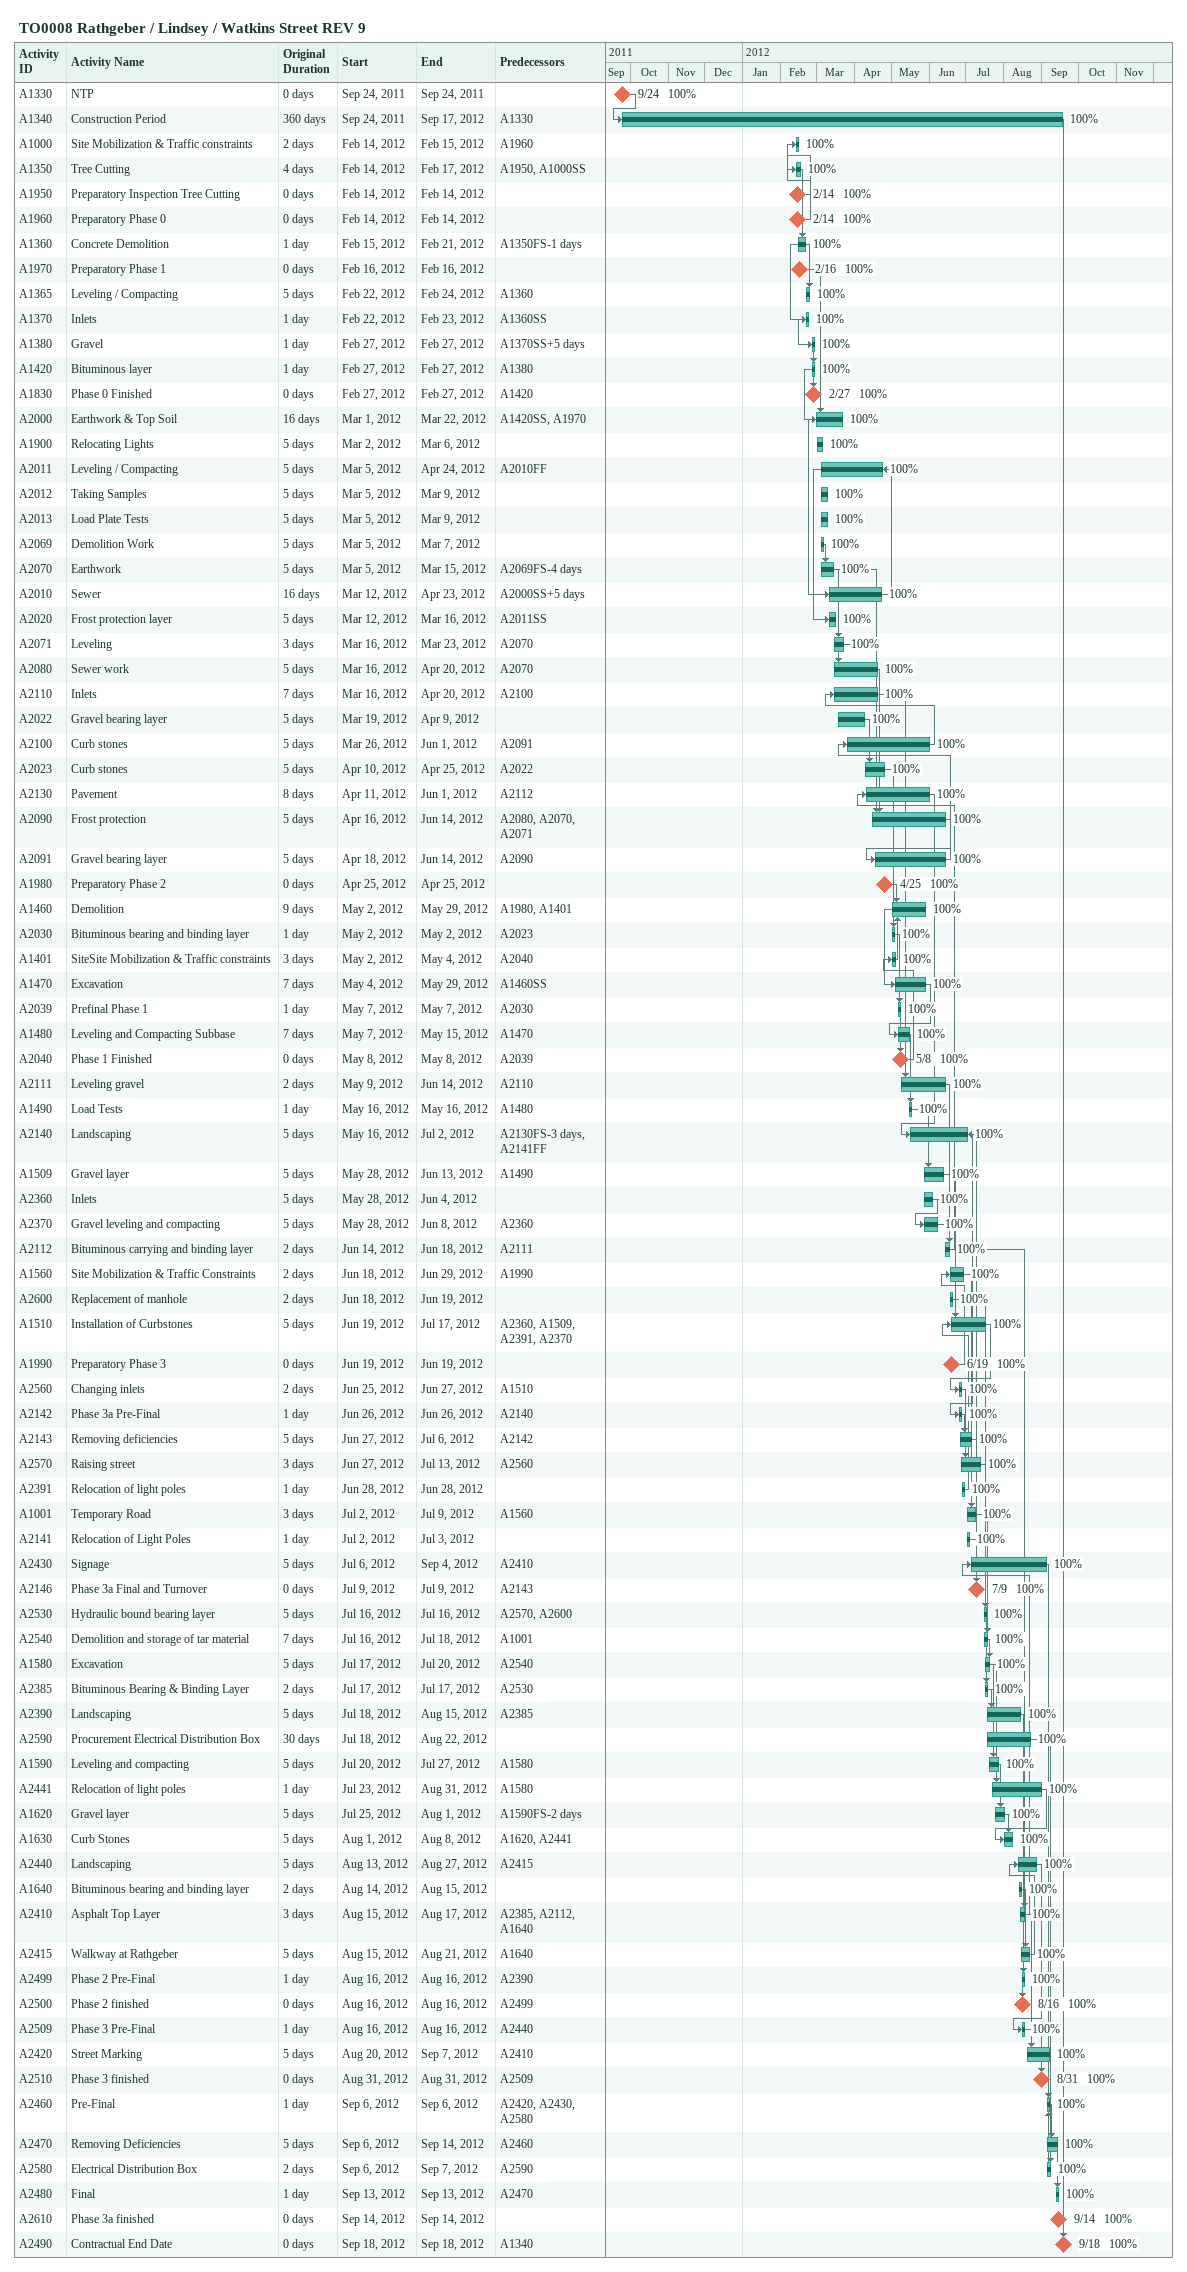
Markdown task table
TO0008 Rathgeber / Lindsey / Watkins Street REV 9

| ID | Task | Original duration | Start | Finish | Predecessors | % complete |
|---|---|---|---|---|---|---|
| A1330 | NTP | 0d | 2011-09-24 | 2011-09-24 |  | 100 |
| A1340 | Construction Period | 360d | 2011-09-24 | 2012-09-17 | A1330 | 100 |
| A1000 | Site Mobilization & Traffic constraints | 2d | 2012-02-14 | 2012-02-15 | A1960 | 100 |
| A1350 | Tree Cutting | 4d | 2012-02-14 | 2012-02-17 | A1950, A1000SS | 100 |
| A1950 | Preparatory Inspection Tree Cutting | 0d | 2012-02-14 | 2012-02-14 |  | 100 |
| A1960 | Preparatory Phase 0 | 0d | 2012-02-14 | 2012-02-14 |  | 100 |
| A1360 | Concrete Demolition | 1d | 2012-02-15 | 2012-02-21 | A1350FS-1d | 100 |
| A1970 | Preparatory Phase 1 | 0d | 2012-02-16 | 2012-02-16 |  | 100 |
| A1365 | Leveling / Compacting | 5d | 2012-02-22 | 2012-02-24 | A1360 | 100 |
| A1370 | Inlets | 1d | 2012-02-22 | 2012-02-23 | A1360SS | 100 |
| A1380 | Gravel | 1d | 2012-02-27 | 2012-02-27 | A1370SS+5d | 100 |
| A1420 | Bituminous layer | 1d | 2012-02-27 | 2012-02-27 | A1380 | 100 |
| A1830 | Phase 0 Finished | 0d | 2012-02-27 | 2012-02-27 | A1420 | 100 |
| A2000 | Earthwork & Top Soil | 16d | 2012-03-01 | 2012-03-22 | A1420SS, A1970 | 100 |
| A1900 | Relocating Lights | 5d | 2012-03-02 | 2012-03-06 |  | 100 |
| A2011 | Leveling / Compacting | 5d | 2012-03-05 | 2012-04-24 | A2010FF | 100 |
| A2012 | Taking Samples | 5d | 2012-03-05 | 2012-03-09 |  | 100 |
| A2013 | Load Plate Tests | 5d | 2012-03-05 | 2012-03-09 |  | 100 |
| A2069 | Demolition Work | 5d | 2012-03-05 | 2012-03-07 |  | 100 |
| A2070 | Earthwork | 5d | 2012-03-05 | 2012-03-15 | A2069FS-4d | 100 |
| A2010 | Sewer | 16d | 2012-03-12 | 2012-04-23 | A2000SS+5d | 100 |
| A2020 | Frost protection layer | 5d | 2012-03-12 | 2012-03-16 | A2011SS | 100 |
| A2071 | Leveling | 3d | 2012-03-16 | 2012-03-23 | A2070 | 100 |
| A2080 | Sewer work | 5d | 2012-03-16 | 2012-04-20 | A2070 | 100 |
| A2110 | Inlets | 7d | 2012-03-16 | 2012-04-20 | A2100 | 100 |
| A2022 | Gravel bearing layer | 5d | 2012-03-19 | 2012-04-09 |  | 100 |
| A2100 | Curb stones | 5d | 2012-03-26 | 2012-06-01 | A2091 | 100 |
| A2023 | Curb stones | 5d | 2012-04-10 | 2012-04-25 | A2022 | 100 |
| A2130 | Pavement | 8d | 2012-04-11 | 2012-06-01 | A2112 | 100 |
| A2090 | Frost protection | 5d | 2012-04-16 | 2012-06-14 | A2080, A2070, A2071 | 100 |
| A2091 | Gravel bearing layer | 5d | 2012-04-18 | 2012-06-14 | A2090 | 100 |
| A1980 | Preparatory Phase 2 | 0d | 2012-04-25 | 2012-04-25 |  | 100 |
| A1460 | Demolition | 9d | 2012-05-02 | 2012-05-29 | A1980, A1401 | 100 |
| A2030 | Bituminous bearing and binding layer | 1d | 2012-05-02 | 2012-05-02 | A2023 | 100 |
| A1401 | SiteSite Mobilization & Traffic constraints | 3d | 2012-05-02 | 2012-05-04 | A2040 | 100 |
| A1470 | Excavation | 7d | 2012-05-04 | 2012-05-29 | A1460SS | 100 |
| A2039 | Prefinal Phase 1 | 1d | 2012-05-07 | 2012-05-07 | A2030 | 100 |
| A1480 | Leveling and Compacting Subbase | 7d | 2012-05-07 | 2012-05-15 | A1470 | 100 |
| A2040 | Phase 1 Finished | 0d | 2012-05-08 | 2012-05-08 | A2039 | 100 |
| A2111 | Leveling gravel | 2d | 2012-05-09 | 2012-06-14 | A2110 | 100 |
| A1490 | Load Tests | 1d | 2012-05-16 | 2012-05-16 | A1480 | 100 |
| A2140 | Landscaping | 5d | 2012-05-16 | 2012-07-02 | A2130FS-3d, A2141FF | 100 |
| A1509 | Gravel layer | 5d | 2012-05-28 | 2012-06-13 | A1490 | 100 |
| A2360 | Inlets | 5d | 2012-05-28 | 2012-06-04 |  | 100 |
| A2370 | Gravel leveling and compacting | 5d | 2012-05-28 | 2012-06-08 | A2360 | 100 |
| A2112 | Bituminous carrying and binding layer | 2d | 2012-06-14 | 2012-06-18 | A2111 | 100 |
| A1560 | Site Mobilization & Traffic Constraints | 2d | 2012-06-18 | 2012-06-29 | A1990 | 100 |
| A2600 | Replacement of manhole | 2d | 2012-06-18 | 2012-06-19 |  | 100 |
| A1510 | Installation of Curbstones | 5d | 2012-06-19 | 2012-07-17 | A2360, A1509, A2391, A2370 | 100 |
| A1990 | Preparatory Phase 3 | 0d | 2012-06-19 | 2012-06-19 |  | 100 |
| A2560 | Changing inlets | 2d | 2012-06-25 | 2012-06-27 | A1510 | 100 |
| A2142 | Phase 3a Pre-Final | 1d | 2012-06-26 | 2012-06-26 | A2140 | 100 |
| A2143 | Removing deficiencies | 5d | 2012-06-27 | 2012-07-06 | A2142 | 100 |
| A2570 | Raising street | 3d | 2012-06-27 | 2012-07-13 | A2560 | 100 |
| A2391 | Relocation of light poles | 1d | 2012-06-28 | 2012-06-28 |  | 100 |
| A1001 | Temporary Road | 3d | 2012-07-02 | 2012-07-09 | A1560 | 100 |
| A2141 | Relocation of Light Poles | 1d | 2012-07-02 | 2012-07-03 |  | 100 |
| A2430 | Signage | 5d | 2012-07-06 | 2012-09-04 | A2410 | 100 |
| A2146 | Phase 3a Final and Turnover | 0d | 2012-07-09 | 2012-07-09 | A2143 | 100 |
| A2530 | Hydraulic bound bearing layer | 5d | 2012-07-16 | 2012-07-16 | A2570, A2600 | 100 |
| A2540 | Demolition and storage of tar material | 7d | 2012-07-16 | 2012-07-18 | A1001 | 100 |
| A1580 | Excavation | 5d | 2012-07-17 | 2012-07-20 | A2540 | 100 |
| A2385 | Bituminous Bearing & Binding Layer | 2d | 2012-07-17 | 2012-07-17 | A2530 | 100 |
| A2390 | Landscaping | 5d | 2012-07-18 | 2012-08-15 | A2385 | 100 |
| A2590 | Procurement Electrical Distribution Box | 30d | 2012-07-18 | 2012-08-22 |  | 100 |
| A1590 | Leveling and compacting | 5d | 2012-07-20 | 2012-07-27 | A1580 | 100 |
| A2441 | Relocation of light poles | 1d | 2012-07-23 | 2012-08-31 | A1580 | 100 |
| A1620 | Gravel layer | 5d | 2012-07-25 | 2012-08-01 | A1590FS-2d | 100 |
| A1630 | Curb Stones | 5d | 2012-08-01 | 2012-08-08 | A1620, A2441 | 100 |
| A2440 | Landscaping | 5d | 2012-08-13 | 2012-08-27 | A2415 | 100 |
| A1640 | Bituminous bearing and binding layer | 2d | 2012-08-14 | 2012-08-15 |  | 100 |
| A2410 | Asphalt Top Layer | 3d | 2012-08-15 | 2012-08-17 | A2385, A2112, A1640 | 100 |
| A2415 | Walkway at Rathgeber | 5d | 2012-08-15 | 2012-08-21 | A1640 | 100 |
| A2499 | Phase 2 Pre-Final | 1d | 2012-08-16 | 2012-08-16 | A2390 | 100 |
| A2500 | Phase 2 finished | 0d | 2012-08-16 | 2012-08-16 | A2499 | 100 |
| A2509 | Phase 3 Pre-Final | 1d | 2012-08-16 | 2012-08-16 | A2440 | 100 |
| A2420 | Street Marking | 5d | 2012-08-20 | 2012-09-07 | A2410 | 100 |
| A2510 | Phase 3 finished | 0d | 2012-08-31 | 2012-08-31 | A2509 | 100 |
| A2460 | Pre-Final | 1d | 2012-09-06 | 2012-09-06 | A2420, A2430, A2580 | 100 |
| A2470 | Removing Deficiencies | 5d | 2012-09-06 | 2012-09-14 | A2460 | 100 |
| A2580 | Electrical Distribution Box | 2d | 2012-09-06 | 2012-09-07 | A2590 | 100 |
| A2480 | Final | 1d | 2012-09-13 | 2012-09-13 | A2470 | 100 |
| A2610 | Phase 3a finished | 0d | 2012-09-14 | 2012-09-14 |  | 100 |
| A2490 | Contractual End Date | 0d | 2012-09-18 | 2012-09-18 | A1340 | 100 |
